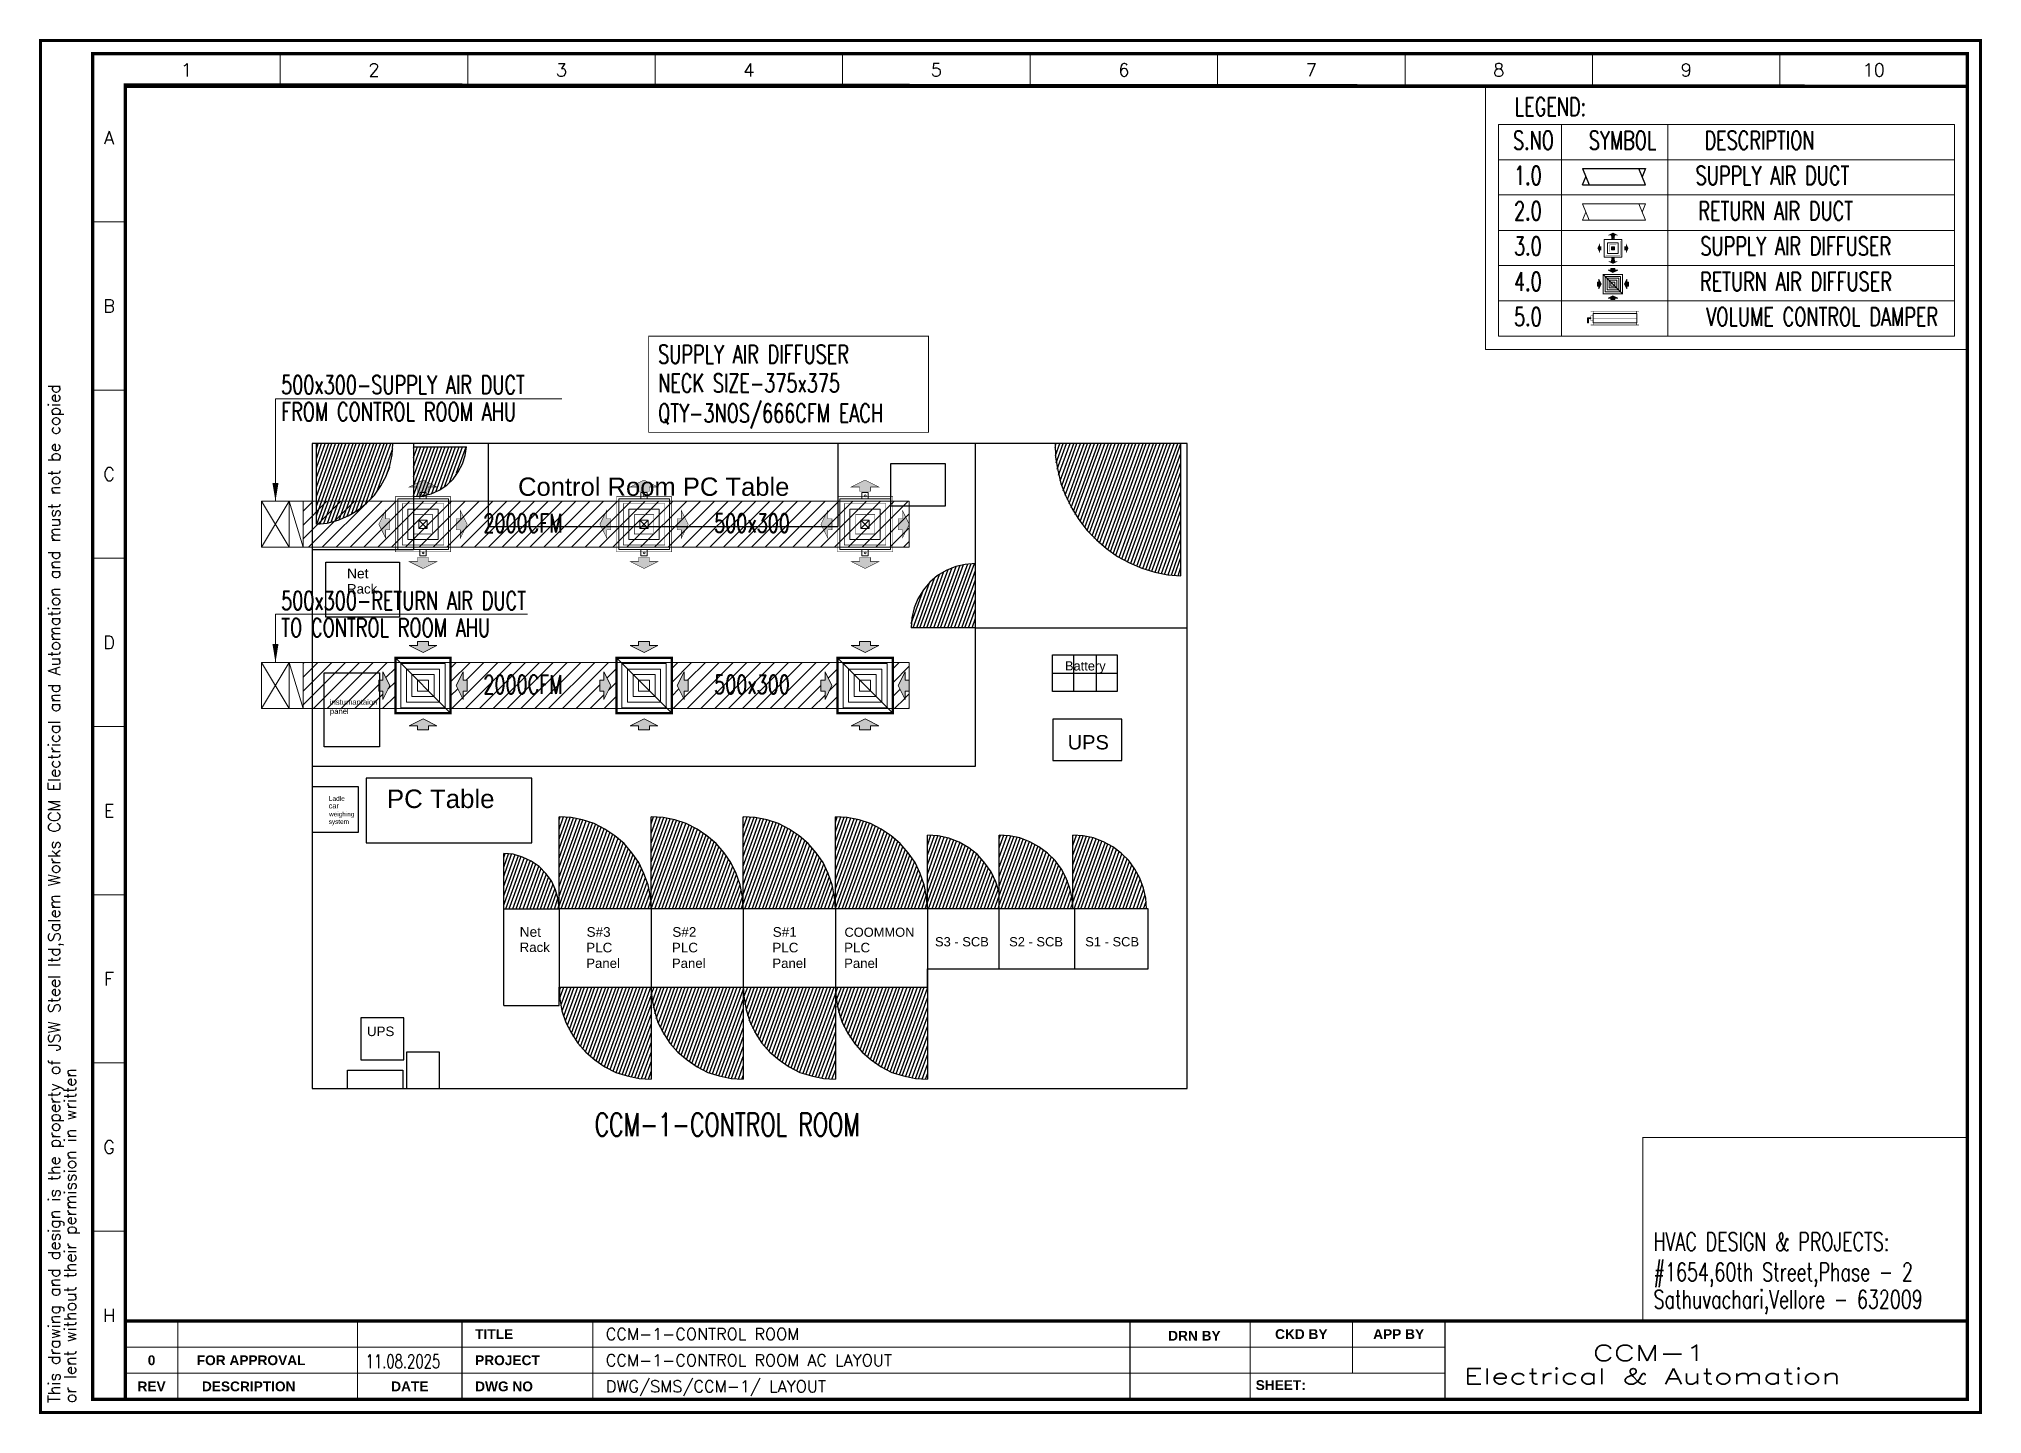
# Model space of a CAD drawing. Header units: millimetres. Extents: x -4789 to 16310, y -10370 to 4560.
import ezdxf
from ezdxf.enums import TextEntityAlignment as Align

# ---------------------------------------------------------------- set-up
doc = ezdxf.new("R2010")
doc.units = ezdxf.units.MM
doc.header["$MEASUREMENT"] = 0
doc.layers.get('0').update_dxf_attribs({"linetype": 'CONTINUOUS', "lineweight": 0})
for name, color, linetype, lineweight in [('AC-RAD', 12, 'CONTINUOUS', 0), ('AC-SA DIFF', 5, 'CONTINUOUS', 0), ('AC-SAD', 3, 'CONTINUOUS', 0), ('AC-TEXT', 7, 'CONTINUOUS', 0), ('AC-VCD', 7, 'CONTINUOUS', 0), ('AM_0', 7, 'CONTINUOUS', 0), ('TXT', 7, 'CONTINUOUS', 0)]:
    doc.layers.add(name, color=color, linetype=linetype, lineweight=lineweight)
doc.styles.add('ARIAL', font='romans.shx', dxfattribs={"width": 0.7})
doc.styles.add('Arial$001H0', font='arial.ttf')
doc.styles.add('BOLD', font='arialbd.ttf')
doc.styles.add('ROCK', font='romans.shx', dxfattribs={"width": 0.7, "height": 200})
doc.styles.add('ROMANS', font='romans.shx', dxfattribs={"width": 0.75})
doc.dimstyles.new('HVAC', dxfattribs={"dimtxt": 200, "dimasz": 200, "dimexe": 10, "dimexo": 0, "dimgap": 50, "dimtad": 1, "dimdec": 1, "dimrnd": 5, "dimdsep": 46, "dimtxsty": 'ROMANS', "dimcen": 2, "dimdle": 60, "dimclrd": 7, "dimclre": 7, "dimclrt": 7, "dimadec": 0, "dimazin": 0, "dimtfac": 1, "dimtdec": 1, "dimtix": 1, "dimtmove": 2, "dimatfit": 3, "dimfxl": 1, "dimtolj": 1, "dimtzin": 0, "dimlwd": -1, "dimlwe": -1, "dimarcsym": 0})

# ---------------------------------------------------------------- blocks, each defined once
blk = doc.blocks.new('PLAN')
at = {"color": 8, "linetype": 'Continuous', "lineweight": 25}
for p, q in [((-1776, -709), (-1776, 166)), ((-1776, 105), (-1755, 166)), ((-1776, 1), (-1720, 166)), ((-1776, -98), (-1681, 166)), ((-1776, -202), (-1642, 166)), ((-1776, -306), (-1608, 166)), ((-1776, -410), (-1569, 166)), ((-1776, -514), (-1530, 166)), ((-1776, -618), (-1495, 166)), ((-1772, -709), (-1456, 166)), ((-1733, -704), (-1417, 166)), ((-1694, -700), (-1378, 166)), ((-1655, -696), (-1344, 166)), ((-1616, -687), (-1305, 166)), ((-1573, -674), (-1266, 166)), ((-1530, -661), (-1231, 166)), ((-1486, -644), (-1192, 166)), ((-1443, -622), (-1153, 166)), ((-1395, -600), (-1118, 166)), ((-1348, -570), (-1079, 166)), ((-1296, -535), (-1041, 166)), ((-1244, -492), (-1006, 166)), ((-1183, -436), (-967, 166)), ((-1118, -358), (-945, 114)), ((-720, 131), (-145, 131)), ((-720, 118), (-716, 131)), ((-720, 14), (-677, 131)), ((-720, -90), (-642, 131)), ((-720, -194), (-603, 131)), ((-720, -297), (-564, 131)), ((-720, -397), (-526, 131)), ((-686, -410), (-491, 131)), ((-647, -406), (-452, 131)), ((-608, -397), (-413, 131)), ((-564, -388), (-378, 131)), ((-521, -375), (-339, 131)), ((-478, -358), (-300, 131)), ((-430, -332), (-266, 131)), ((-383, -302), (-227, 131)), ((-331, -258), (-188, 131)), ((-253, -150), (-149, 131)), ((6244, 122), (6256, 166)), ((6248, 36), (6295, 166)), ((6256, -42), (6334, 166)), ((6269, -111), (6369, 166)), ((6282, -176), (6408, 166)), ((6300, -237), (6447, 166)), ((6317, -293), (6482, 166)), ((6334, -345), (6521, 166)), ((6356, -393), (6559, 166)), ((6378, -440), (6598, 166)), ((6399, -484), (6633, 166)), ((6421, -527), (6672, 166)), ((6443, -566), (6711, 166)), ((6464, -605), (6746, 166)), ((6490, -644), (6785, 166)), ((6516, -678), (6823, 166)), ((6542, -713), (6858, 166)), ((6568, -743), (6897, 166)), ((6594, -778), (6936, 166)), ((6620, -804), (6971, 166)), ((6646, -834), (7010, 166)), ((6672, -864), (7049, 166)), ((6702, -890), (7087, 166)), ((6728, -916), (7122, 166)), ((6759, -938), (7161, 166)), ((6789, -964), (7200, 166)), ((6819, -986), (7235, 166)), ((6845, -1007), (7274, 166)), ((6875, -1029), (7313, 166)), ((6906, -1046), (7347, 166)), ((6940, -1068), (7386, 166)), ((6971, -1085), (7425, 166)), ((7001, -1102), (7460, 166)), ((7031, -1120), (7499, 166)), ((7066, -1133), (7538, 166)), ((7096, -1150), (7577, 166)), ((7131, -1163), (7611, 166)), ((7161, -1176), (7611, 62)), ((-1019, -185), (-980, -85)), ((-266, -189), (-257, -163)), ((7196, -1189), (7611, -38)), ((7230, -1202), (7611, -142)), ((7261, -1211), (7611, -245)), ((7295, -1219), (7611, -349)), ((7330, -1228), (7611, -453)), ((7364, -1237), (7611, -557)), ((7399, -1245), (7611, -661)), ((7434, -1254), (7611, -765)), ((7473, -1258), (7611, -869)), ((7507, -1263), (7611, -968)), ((4776, -1834), (4988, -1254)), ((4815, -1834), (5036, -1224)), ((4854, -1834), (5084, -1202)), ((4889, -1834), (5127, -1180)), ((4928, -1834), (5170, -1167)), ((4967, -1834), (5213, -1154)), ((5001, -1834), (5252, -1146)), ((5040, -1834), (5296, -1141)), ((5079, -1834), (5335, -1137)), ((5114, -1834), (5369, -1137)), ((5153, -1834), (5382, -1211)), ((7542, -1267), (7611, -1072)), ((7581, -1271), (7611, -1176)), ((4681, -1786), (4815, -1423)), ((4703, -1834), (4880, -1345)), ((4742, -1834), (4936, -1293)), ((5192, -1834), (5382, -1314)), ((5231, -1834), (5382, -1418)), ((5265, -1834), (5382, -1522)), ((5304, -1834), (5382, -1626)), ((5382, -1834), (4681, -1834)), ((5343, -1834), (5382, -1730)), ((5378, -1834), (5382, -1834)), ((5382, -1834), (7680, -1834)), ((6443, -2128), (6443, -2526)), ((6689, -2128), (6689, -2526)), ((6218, -2327), (6919, -2327)), ((-1820, -3336), (-1720, -3336)), ((859, -4885), (859, -3885)), ((859, -3920), (872, -3885)), ((859, -4024), (907, -3885)), ((859, -4128), (946, -3890)), ((859, -4232), (981, -3894)), ((859, -4335), (1015, -3898)), ((859, -4435), (1050, -3903)), ((859, -4539), (1089, -3911)), ((859, -4643), (1119, -3920)), ((859, -4747), (1154, -3929)), ((859, -4850), (1188, -3942)), ((881, -4885), (1223, -3955)), ((920, -4885), (1253, -3968)), ((959, -4885), (1288, -3981)), ((998, -4885), (1318, -3998)), ((1859, -4885), (1859, -3885)), ((1859, -3963), (1885, -3885)), ((1859, -4067), (1924, -3885)), ((1859, -4171), (1959, -3890)), ((1859, -4275), (1998, -3894)), ((1859, -4379), (2032, -3898)), ((1859, -4478), (2067, -3907)), ((1859, -4582), (2102, -3916)), ((1859, -4686), (2136, -3924)), ((1859, -4790), (2171, -3933)), ((1859, -4885), (2201, -3946)), ((1898, -4885), (2236, -3959)), ((1937, -4885), (2270, -3972)), ((1976, -4885), (2301, -3989)), ((2011, -4885), (2331, -4002)), ((2859, -4885), (2859, -3885)), ((2859, -3903), (2863, -3885)), ((2859, -4007), (2902, -3885)), ((2859, -4110), (2937, -3890)), ((2859, -4214), (2976, -3890)), ((2859, -4318), (3010, -3894)), ((2859, -4422), (3045, -3903)), ((2859, -4526), (3080, -3911)), ((2859, -4625), (3114, -3920)), ((2859, -4729), (3149, -3929)), ((2859, -4833), (3184, -3937)), ((2876, -4885), (3218, -3950)), ((2915, -4885), (3249, -3963)), ((2954, -4885), (3283, -3981)), ((2989, -4885), (3313, -3994)), ((3859, -4885), (3859, -3885)), ((3859, -3946), (3880, -3885)), ((3859, -4050), (3919, -3885)), ((3859, -4154), (3954, -3890)), ((3859, -4258), (3989, -3894)), ((3859, -4361), (4028, -3898)), ((3859, -4465), (4062, -3907)), ((3859, -4569), (4097, -3911)), ((3859, -4669), (4131, -3924)), ((3859, -4773), (4166, -3933)), ((3859, -4876), (4196, -3946)), ((3893, -4885), (4231, -3955)), ((3932, -4885), (4261, -3972)), ((3967, -4885), (4296, -3985)), ((4006, -4885), (4326, -4002)), ((1033, -4885), (1349, -4015)), ((1072, -4885), (1383, -4032)), ((1110, -4885), (1413, -4050)), ((1145, -4885), (1444, -4071)), ((1184, -4885), (1470, -4093)), ((1223, -4885), (1500, -4119)), ((1258, -4885), (1530, -4145)), ((1297, -4885), (1556, -4171)), ((1336, -4885), (1587, -4197)), ((2050, -4885), (2361, -4020)), ((2089, -4885), (2396, -4041)), ((2123, -4885), (2426, -4058)), ((2162, -4885), (2456, -4080)), ((2201, -4885), (2482, -4106)), ((2236, -4885), (2513, -4128)), ((2275, -4885), (2543, -4154)), ((2314, -4885), (2569, -4180)), ((2348, -4885), (2595, -4210)), ((3028, -4885), (3344, -4011)), ((3067, -4885), (3378, -4028)), ((3101, -4885), (3409, -4050)), ((3140, -4885), (3439, -4067)), ((3179, -4885), (3465, -4093)), ((3214, -4885), (3495, -4115)), ((3253, -4885), (3526, -4141)), ((3292, -4885), (3551, -4167)), ((3331, -4885), (3582, -4193)), ((4045, -4885), (4356, -4020)), ((4080, -4885), (4391, -4037)), ((4118, -4885), (4421, -4058)), ((4157, -4885), (4452, -4080)), ((4192, -4885), (4478, -4102)), ((4231, -4885), (4508, -4123)), ((4270, -4885), (4538, -4149)), ((4309, -4885), (4564, -4175)), ((4344, -4885), (4590, -4206)), ((4859, -4885), (4859, -4084)), ((4859, -4093), (4863, -4084)), ((4859, -4197), (4897, -4084)), ((4859, -4301), (4936, -4089)), ((4859, -4405), (4971, -4093)), ((4859, -4509), (5006, -4097)), ((4859, -4612), (5040, -4106)), ((4859, -4716), (5075, -4115)), ((4859, -4816), (5110, -4123)), ((4872, -4885), (5144, -4136)), ((4910, -4885), (5174, -4149)), ((4945, -4885), (5209, -4167)), ((4984, -4885), (5239, -4180)), ((5023, -4885), (5270, -4201)), ((5058, -4885), (5300, -4219)), ((5638, -4885), (5638, -4084)), ((5638, -4123), (5651, -4084)), ((5638, -4223), (5690, -4084)), ((5638, -4327), (5724, -4089)), ((5638, -4431), (5763, -4093)), ((5638, -4535), (5798, -4102)), ((5638, -4638), (5832, -4106)), ((5638, -4742), (5867, -4119)), ((5638, -4846), (5897, -4128)), ((5659, -4885), (5932, -4141)), ((5698, -4885), (5967, -4154)), ((5737, -4885), (5997, -4171)), ((5776, -4885), (6027, -4184)), ((5811, -4885), (6057, -4206)), ((6438, -4885), (6438, -4084)), ((6438, -4093), (6443, -4084)), ((6438, -4197), (6477, -4084)), ((6438, -4301), (6516, -4089)), ((6438, -4405), (6551, -4093)), ((6438, -4509), (6585, -4097)), ((6438, -4612), (6620, -4106)), ((6438, -4716), (6655, -4115)), ((6438, -4816), (6689, -4123)), ((6451, -4885), (6724, -4136)), ((6490, -4885), (6754, -4149)), ((6525, -4885), (6789, -4167)), ((6564, -4885), (6819, -4180)), ((6603, -4885), (6849, -4201)), ((6642, -4885), (6880, -4219)), ((258, -4885), (258, -4284)), ((258, -4327), (275, -4284)), ((258, -4431), (310, -4288)), ((258, -4535), (344, -4292)), ((258, -4638), (383, -4296)), ((258, -4742), (418, -4305)), ((258, -4846), (448, -4314)), ((280, -4885), (483, -4327)), ((318, -4885), (518, -4344)), ((357, -4885), (548, -4357)), ((392, -4885), (578, -4379)), ((431, -4885), (608, -4396)), ((470, -4885), (639, -4422)), ((1370, -4885), (1613, -4227)), ((1409, -4885), (1638, -4258)), ((1448, -4885), (1664, -4292)), ((1487, -4885), (1686, -4327)), ((1522, -4885), (1712, -4366)), ((1561, -4885), (1734, -4405)), ((2387, -4885), (2621, -4240)), ((2426, -4885), (2647, -4271)), ((2465, -4885), (2673, -4305)), ((2500, -4885), (2699, -4344)), ((2539, -4885), (2721, -4379)), ((2578, -4885), (2746, -4422)), ((3365, -4885), (3608, -4223)), ((3404, -4885), (3634, -4253)), ((3443, -4885), (3660, -4288)), ((3478, -4885), (3686, -4322)), ((3517, -4885), (3707, -4357)), ((3556, -4885), (3733, -4396)), ((4382, -4885), (4621, -4236)), ((4421, -4885), (4646, -4266)), ((4456, -4885), (4668, -4301)), ((4495, -4885), (4694, -4335)), ((4534, -4885), (4720, -4374)), ((4569, -4885), (4742, -4413)), ((5097, -4885), (5330, -4240)), ((5136, -4885), (5361, -4262)), ((5170, -4885), (5391, -4288)), ((5209, -4885), (5417, -4314)), ((5248, -4885), (5447, -4340)), ((5287, -4885), (5473, -4370)), ((5322, -4885), (5499, -4405)), ((5850, -4885), (6088, -4223)), ((5889, -4885), (6118, -4245)), ((5923, -4885), (6148, -4271)), ((5962, -4885), (6179, -4292)), ((6001, -4885), (6205, -4318)), ((6036, -4885), (6231, -4348)), ((6075, -4885), (6261, -4379)), ((6114, -4885), (6282, -4413)), ((6676, -4885), (6910, -4240)), ((6715, -4885), (6940, -4262)), ((6754, -4885), (6971, -4288)), ((6789, -4885), (6997, -4314)), ((6828, -4885), (7027, -4340)), ((6867, -4885), (7053, -4370)), ((6901, -4885), (7079, -4405)), ((509, -4885), (665, -4444)), ((544, -4885), (695, -4474)), ((582, -4885), (721, -4504)), ((621, -4885), (747, -4535)), ((656, -4885), (769, -4573)), ((695, -4885), (795, -4612)), ((1600, -4885), (1755, -4448)), ((1634, -4885), (1777, -4491)), ((1673, -4885), (1799, -4543)), ((1712, -4885), (1816, -4595)), ((2612, -4885), (2768, -4465)), ((2651, -4885), (2785, -4513)), ((2690, -4885), (2807, -4565)), ((2725, -4885), (2824, -4621)), ((3590, -4885), (3755, -4439)), ((3629, -4885), (3777, -4487)), ((3668, -4885), (3794, -4535)), ((3703, -4885), (3811, -4586)), ((4608, -4885), (4763, -4457)), ((4646, -4885), (4785, -4504)), ((4681, -4885), (4802, -4556)), ((4720, -4885), (4820, -4612)), ((5361, -4885), (5521, -4439)), ((5400, -4885), (5547, -4478)), ((5434, -4885), (5568, -4517)), ((5473, -4885), (5590, -4561)), ((5512, -4885), (5612, -4612)), ((6153, -4885), (6308, -4448)), ((6187, -4885), (6334, -4487)), ((6226, -4885), (6356, -4530)), ((6265, -4885), (6378, -4573)), ((6300, -4885), (6395, -4625)), ((6940, -4885), (7105, -4439)), ((6979, -4885), (7126, -4478)), ((7014, -4885), (7148, -4517)), ((7053, -4885), (7170, -4561)), ((7092, -4885), (7191, -4612)), ((734, -4885), (816, -4660)), ((769, -4885), (833, -4712)), ((808, -4885), (846, -4773)), ((846, -4885), (855, -4850)), ((1747, -4885), (1833, -4656)), ((1786, -4885), (1846, -4725)), ((1825, -4885), (1855, -4799)), ((2764, -4885), (2837, -4682)), ((2803, -4885), (2850, -4755)), ((2837, -4885), (2855, -4837)), ((3742, -4885), (3828, -4647)), ((3781, -4885), (3841, -4712)), ((3820, -4885), (3854, -4786)), ((4759, -4885), (4837, -4673)), ((4798, -4885), (4846, -4742)), ((4833, -4885), (4854, -4825)), ((4859, -4734), (4846, -4734)), ((5547, -4885), (5629, -4669)), ((5586, -4885), (5638, -4742)), ((5625, -4885), (5638, -4846)), ((6339, -4885), (6412, -4682)), ((6378, -4885), (6425, -4747)), ((6412, -4885), (6434, -4825)), ((7131, -4885), (7209, -4669)), ((7165, -4885), (7222, -4729)), ((7204, -4885), (7235, -4803)), ((1859, -4885), (1859, -5733)), ((2859, -4885), (2859, -5733)), ((3854, -4885), (3859, -4876)), ((3859, -4885), (3859, -5733)), ((4859, -4885), (4859, -5733)), ((5638, -5534), (5638, -4885)), ((6460, -5534), (6460, -4885)), ((859, -5777), (877, -5733)), ((864, -5863), (911, -5733)), ((877, -5932), (950, -5733)), ((894, -5993), (989, -5733)), ((911, -6049), (1024, -5733)), ((929, -6101), (1063, -5733)), ((950, -6149), (1102, -5733)), ((972, -6196), (1136, -5733)), ((994, -6235), (1175, -5733)), ((1015, -6274), (1214, -5733)), ((1041, -6309), (1249, -5733)), ((1067, -6344), (1288, -5733)), ((1093, -6378), (1327, -5733)), ((1119, -6409), (1366, -5733)), ((1145, -6435), (1400, -5733)), ((1175, -6465), (1439, -5733)), ((1201, -6486), (1478, -5733)), ((1232, -6512), (1513, -5733)), ((1262, -6534), (1552, -5733)), ((1288, -6556), (1591, -5733)), ((1318, -6577), (1626, -5733)), ((1353, -6595), (1664, -5733)), ((1383, -6612), (1703, -5733)), ((1413, -6629), (1738, -5733)), ((1448, -6647), (1777, -5733)), ((1478, -6660), (1816, -5733)), ((1513, -6673), (1855, -5733)), ((1543, -6686), (1859, -5824)), ((1859, -5733), (1859, -6733)), ((1859, -5816), (1890, -5733)), ((1872, -5894), (1928, -5733)), ((1885, -5958), (1967, -5733)), ((1898, -6019), (2002, -5733)), ((1915, -6075), (2041, -5733)), ((1937, -6123), (2080, -5733)), ((1959, -6171), (2115, -5733)), ((1980, -6214), (2154, -5733)), ((2002, -6253), (2192, -5733)), ((2028, -6292), (2227, -5733)), ((2050, -6326), (2266, -5733)), ((2076, -6357), (2305, -5733)), ((2102, -6391), (2344, -5733)), ((2132, -6422), (2379, -5733)), ((2158, -6448), (2418, -5733)), ((2184, -6473), (2456, -5733)), ((2214, -6499), (2491, -5733)), ((2244, -6521), (2530, -5733)), ((2275, -6543), (2569, -5733)), ((2301, -6564), (2604, -5733)), ((2335, -6586), (2643, -5733)), ((2366, -6603), (2682, -5733)), ((2396, -6621), (2716, -5733)), ((2426, -6638), (2755, -5733)), ((2461, -6651), (2794, -5733)), ((2491, -6664), (2833, -5733)), ((2526, -6677), (2859, -5764)), ((2560, -6690), (2859, -5868)), ((2859, -5733), (2859, -6733)), ((2859, -5764), (2868, -5733)), ((2863, -5850), (2907, -5733)), ((2876, -5924), (2946, -5733)), ((2889, -5984), (2980, -5733)), ((2907, -6045), (3019, -5733)), ((2924, -6097), (3058, -5733)), ((2946, -6145), (3093, -5733)), ((2967, -6188), (3132, -5733)), ((2989, -6231), (3171, -5733)), ((3015, -6270), (3205, -5733)), ((3036, -6305), (3244, -5733)), ((3062, -6339), (3283, -5733)), ((3088, -6374), (3322, -5733)), ((3114, -6404), (3357, -5733)), ((3140, -6430), (3396, -5733)), ((3171, -6461), (3435, -5733)), ((3197, -6486), (3469, -5733)), ((3227, -6508), (3508, -5733)), ((3257, -6534), (3547, -5733)), ((3283, -6551), (3582, -5733)), ((3313, -6573), (3621, -5733)), ((3348, -6595), (3660, -5733)), ((3378, -6612), (3699, -5733)), ((3409, -6629), (3733, -5733)), ((3439, -6642), (3772, -5733)), ((3474, -6655), (3811, -5733)), ((3508, -6668), (3846, -5733)), ((3538, -6681), (3859, -5807)), ((3859, -5733), (3859, -6733)), ((3859, -5803), (3885, -5733)), ((3867, -5881), (3924, -5733)), ((3880, -5950), (3958, -5733)), ((3898, -6010), (3997, -5733)), ((3915, -6067), (4036, -5733)), ((3932, -6114), (4071, -5733)), ((3954, -6162), (4110, -5733)), ((3976, -6205), (4149, -5733)), ((3997, -6244), (4188, -5733)), ((4023, -6283), (4222, -5733)), ((4049, -6318), (4261, -5733)), ((4071, -6352), (4300, -5733)), ((4101, -6387), (4335, -5733)), ((4127, -6413), (4374, -5733)), ((4153, -6443), (4413, -5733)), ((4179, -6469), (4447, -5733)), ((4209, -6495), (4486, -5733)), ((4240, -6517), (4525, -5733)), ((4270, -6543), (4560, -5733)), ((4296, -6564), (4599, -5733)), ((4326, -6582), (4638, -5733)), ((4361, -6599), (4677, -5733)), ((4391, -6616), (4711, -5733)), ((4421, -6634), (4750, -5733)), ((4456, -6647), (4789, -5733)), ((4486, -6664), (4824, -5733)), ((4521, -6677), (4859, -5746)), ((4556, -6686), (4859, -5850)), ((4859, -5733), (4859, -6733)), ((1578, -6694), (1859, -5928)), ((1613, -6703), (1859, -6032)), ((2595, -6699), (2859, -5971)), ((2625, -6707), (2859, -6075)), ((3573, -6694), (3859, -5911)), ((3608, -6703), (3859, -6015)), ((3642, -6712), (3859, -6119)), ((4586, -6699), (4859, -5954)), ((4621, -6707), (4859, -6058)), ((1647, -6712), (1859, -6136)), ((1682, -6720), (1859, -6235)), ((2664, -6716), (2859, -6179)), ((2699, -6720), (2859, -6279)), ((3677, -6716), (3859, -6222)), ((3712, -6725), (3859, -6326)), ((4655, -6712), (4859, -6162)), ((4694, -6720), (4859, -6266)), ((1716, -6725), (1859, -6339)), ((1755, -6729), (1859, -6443)), ((2733, -6725), (2859, -6383)), ((2768, -6729), (2859, -6486)), ((3751, -6729), (3859, -6426)), ((3785, -6729), (3859, -6530)), ((4729, -6725), (4859, -6370)), ((4763, -6729), (4859, -6469)), ((1790, -6733), (1859, -6547)), ((1829, -6733), (1859, -6651)), ((2807, -6733), (2859, -6590)), ((2842, -6733), (2859, -6694)), ((3820, -6733), (3859, -6634)), ((4802, -6733), (4859, -6573)), ((4837, -6733), (4859, -6677))]:
    blk.add_line(p, q, dxfattribs=at)
for points in [[(-1820, -6833), (7680, -6833), (7680, 166), (-1820, 166)], [(4460, -51), (5053, -51), (5053, -514), (4460, -514)], [(-1672, -1120), (-872, -1120), (-872, -1717), (-1672, -1717)], [(6218, -2128), (6919, -2128), (6919, -2526), (6218, -2526)], [(-1690, -3124), (-1690, -2323), (-1092, -2323), (-1092, -3124)], [(6971, -2825), (6222, -2825), (6222, -3275), (6971, -3275)], [(-1235, -3466), (-1235, -4167), (565, -4167), (565, -3466)], [(-1292, -6525), (-828, -6525), (-828, -6067), (-1292, -6067)]]:
    blk.add_lwpolyline(points, close=True, dxfattribs=at)
for points in [[(-720, 166), (-720, -986), (-1820, -986)], [(-1820, -3336), (5382, -3336), (5382, 166)], [(-1776, -709), (-1659, -696), (-1538, -665), (-1430, -618), (-1326, -557), (-1231, -479), (-1144, -393), (-1075, -293), (-1019, -189), (-980, -72), (-954, 45), (-945, 166)], [(-720, -410), (-625, -401), (-530, -380), (-443, -341), (-361, -284), (-292, -220), (-236, -142), (-188, -55), (-162, 36), (-145, 131)], [(89, 166), (89, -735), (3889, -735), (3889, 166)], [(6244, 166), (6248, 19), (6274, -124), (6308, -267), (6360, -406), (6425, -535), (6503, -657), (6590, -773), (6694, -877), (6802, -973), (6923, -1059), (7053, -1128), (7187, -1185), (7326, -1228), (7468, -1258), (7611, -1271), (7611, 166)], [(5382, -1137), (5270, -1146), (5166, -1167), (5062, -1211), (4967, -1267), (4885, -1340), (4815, -1423), (4755, -1518), (4716, -1617), (4690, -1726), (4681, -1834)], [(-1820, -3556), (-1322, -3556), (-1322, -4054), (-1820, -4054)], [(1859, -4885), (1851, -4755), (1825, -4625), (1781, -4500), (1725, -4383), (1651, -4275), (1565, -4175), (1465, -4093), (1357, -4020), (1240, -3959), (1115, -3920), (989, -3894), (859, -3885)], [(2859, -4885), (2850, -4755), (2824, -4625), (2781, -4500), (2725, -4383), (2651, -4275), (2565, -4175), (2465, -4093), (2357, -4020), (2240, -3959), (2115, -3920), (1989, -3894), (1859, -3885)], [(3859, -4885), (3850, -4755), (3824, -4625), (3781, -4500), (3725, -4383), (3651, -4275), (3564, -4175), (3465, -4093), (3357, -4020), (3240, -3959), (3119, -3920), (2989, -3894), (2859, -3885)], [(4859, -4885), (4850, -4755), (4824, -4625), (4781, -4500), (4724, -4383), (4651, -4275), (4564, -4175), (4465, -4093), (4356, -4020), (4240, -3959), (4118, -3920), (3989, -3894), (3859, -3885)], [(5638, -4708), (5603, -4591), (5551, -4483), (5482, -4387), (5404, -4296), (5309, -4223), (5205, -4162), (5092, -4119), (4975, -4093), (4859, -4084)], [(6438, -4885), (6430, -4768), (6404, -4660), (6365, -4552), (6313, -4452), (6244, -4361), (6161, -4279), (6070, -4210), (5971, -4158), (5863, -4115), (5750, -4093), (5638, -4084)], [(7239, -4885), (7230, -4768), (7204, -4660), (7165, -4552), (7109, -4452), (7044, -4361), (6962, -4279), (6871, -4210), (6772, -4158), (6663, -4115), (6551, -4093), (6438, -4084)], [(859, -4885), (851, -4781), (821, -4677), (777, -4582), (717, -4500), (643, -4426), (556, -4366), (461, -4322), (362, -4292), (258, -4284)], [(258, -5932), (859, -5932), (859, -5733), (1859, -5733), (2859, -5733), (3859, -5733), (4859, -5733), (4859, -5534), (5659, -5534), (6460, -5534), (7256, -5534), (7256, -4885), (6460, -4885), (5659, -4885), (4859, -4885), (3859, -4885), (2859, -4885), (1859, -4885), (859, -4885), (859, -5885)], [(258, -5932), (258, -4885), (859, -4885)], [(859, -5733), (868, -5863), (890, -5993), (933, -6119), (994, -6235), (1063, -6344), (1149, -6439), (1249, -6525), (1357, -6599), (1474, -6660), (1600, -6699), (1729, -6725), (1859, -6733)], [(1859, -5733), (1868, -5863), (1894, -5993), (1933, -6119), (1993, -6235), (2063, -6344), (2149, -6439), (2249, -6525), (2357, -6599), (2474, -6660), (2599, -6699), (2729, -6725), (2859, -6733)], [(2859, -5733), (2868, -5863), (2894, -5993), (2933, -6119), (2993, -6235), (3062, -6344), (3149, -6439), (3249, -6525), (3357, -6599), (3474, -6660), (3599, -6699), (3729, -6725), (3859, -6733)], [(3859, -5733), (3867, -5863), (3893, -5993), (3932, -6119), (3993, -6235), (4067, -6344), (4149, -6439), (4248, -6525), (4356, -6599), (4473, -6660), (4599, -6699), (4729, -6725), (4859, -6733)], [(-794, -6833), (-794, -6435), (-443, -6435), (-443, -6833)], [(-1439, -6833), (-1439, -6634), (-837, -6634), (-837, -6833)]]:
    blk.add_lwpolyline(points, dxfattribs=at)
at = {"color": 8, "style": 'Arial$001H0'}
for s, height, p in [('Control Room PC Table', 198.67, (414, -401)), ('Net', 106.8, (-1443, -1297)), ('Rack', 103.1, (-1443, -1462)), ('Battery', 99.8, (6352, -2297)), ('instumantaion', 59.22, (-1629, -2669)), ('panel', 59.6, (-1629, -2769)), ('UPS', 155.5, (6382, -3154)), ('PC Table', 200.7, (-1010, -3790)), ('car', 56.9, (-1642, -3794)), ('Ladle', 51.3, (-1642, -3712)), ('system', 49.9, (-1642, -3963)), ('weighing', 49.8, (-1638, -3881)), ('Net', 106.8, (431, -5188)), ('Rack', 103.1, (431, -5353)), ('S#3', 105, (1158, -5188)), ('PLC', 104.2, (1154, -5357)), ('S#2', 105, (2089, -5188)), ('PLC', 104.2, (2084, -5357)), ('S#1', 105, (3179, -5188)), ('PLC', 104.2, (3175, -5357)), ('COOMMON', 99.9, (3958, -5188)), ('PLC', 104.2, (3954, -5357)), ('S3 - SCB', 100.4, (4941, -5292)), ('S2 - SCB', 100.4, (5746, -5292)), ('S1 - SCB', 100.4, (6572, -5292)), ('Panel', 102.4, (1154, -5526)), ('Panel', 102.4, (2084, -5526)), ('Panel', 102.4, (3175, -5526)), ('Panel', 102.4, (3954, -5526)), ('UPS', 103.7, (-1227, -6266))]:
    blk.add_text(s, height=height, dxfattribs=at).set_placement(p)
blk = doc.blocks.new('AC-SAD')
at = {"layer": 'AC-SA DIFF', "true_color": 0x58ba48}
h = blk.add_hatch(color=85, dxfattribs=at)
h.dxf.hatch_style = 1
h.set_gradient(color1=(88, 186, 72), color2=(88, 186, 72), tint=1, name='SPHERICAL')
h.paths.add_polyline_path([(17274, 22536), (17424, 22461), (17334, 22461), (17334, 22416), (17214, 22416), (17214, 22461), (17124, 22461)])
h = blk.add_hatch(color=85, dxfattribs=at)
h.dxf.hatch_style = 1
h.set_gradient(color1=(88, 186, 72), color2=(88, 186, 72), tint=1, name='SPHERICAL')
h.paths.add_polyline_path([(16914, 22116), (16869, 22116), (16869, 22206), (16794, 22056), (16869, 21906), (16869, 21996), (16914, 21996)])
h = blk.add_hatch(color=85, dxfattribs=at)
h.dxf.hatch_style = 1
h.set_gradient(color1=(88, 186, 72), color2=(88, 186, 72), tint=1, name='SPHERICAL')
h.paths.add_polyline_path([(17634, 21996), (17679, 21996), (17679, 21906), (17754, 22056), (17679, 22206), (17679, 22116), (17634, 22116)])
h = blk.add_hatch(color=85, dxfattribs=at)
h.dxf.hatch_style = 1
h.set_gradient(color1=(88, 186, 72), color2=(88, 186, 72), tint=1, name='SPHERICAL')
h.paths.add_polyline_path([(17334, 21696), (17334, 21651), (17424, 21651), (17274, 21576), (17124, 21651), (17214, 21651), (17214, 21696)])
at = {"layer": 'AC-SA DIFF', "color": 7}
for p, q in [((17229, 22101), (17319, 22011)), ((17319, 22101), (17229, 22011))]:
    blk.add_line(p, q, dxfattribs=at)
at = {"layer": 'AC-SA DIFF', "color": 85, "true_color": 0x58ba48, "const_width": 5}
for points in [[(17214, 22416), (17214, 22461), (17124, 22461), (17274, 22536), (17424, 22461), (17334, 22461), (17334, 22416)], [(16914, 22116), (16869, 22116), (16869, 22206), (16794, 22056), (16869, 21906), (16869, 21996), (16914, 21996)], [(16974, 22356), (17574, 22356), (17574, 21756), (16974, 21756)], [(17049, 22281), (17499, 22281), (17499, 21831), (17049, 21831)], [(17169, 22161), (17379, 22161), (17379, 21951), (17169, 21951)], [(17634, 21996), (17679, 21996), (17679, 21906), (17754, 22056), (17679, 22206), (17679, 22116), (17634, 22116)], [(17334, 21696), (17334, 21651), (17424, 21651), (17274, 21576), (17124, 21651), (17214, 21651), (17214, 21696)]]:
    blk.add_lwpolyline(points, close=True, dxfattribs=at)
at = {"layer": 'AC-SA DIFF', "color": 8}
for points in [[(17240, 22331), (17309, 22331), (17309, 22399), (17240, 22399)], [(17240, 21781), (17309, 21781), (17309, 21712), (17240, 21712)]]:
    blk.add_lwpolyline(points, close=True, dxfattribs=at)
at = {"layer": 'AC-SA DIFF', "color": 7}
for points in [[(16999, 22331), (17549, 22331), (17549, 21781), (16999, 21781)], [(17109, 22221), (17439, 22221), (17439, 21891), (17109, 21891)], [(17229, 22101), (17319, 22101), (17319, 22011), (17229, 22011)]]:
    blk.add_lwpolyline(points, close=True, dxfattribs=at)
at = {"layer": 'AC-SA DIFF', "color": 8}
for centre in [(17274, 22365), (17274, 21746)]:
    blk.add_circle(centre, 10.3, dxfattribs=at)
blk = doc.blocks.new('AC-RAD')
at = {"layer": 'AC-RAD'}
h = blk.add_hatch(color=256, dxfattribs=at)
h.dxf.hatch_style = 1
h.set_gradient(color1=(255, 0, 0), color2=(255, 0, 0), tint=1, name='SPHERICAL')
h.paths.add_polyline_path([(17269, 20251), (17419, 20326), (17329, 20326), (17329, 20371), (17209, 20371), (17209, 20326), (17119, 20326)])
h = blk.add_hatch(color=256, dxfattribs=at)
h.dxf.hatch_style = 1
h.set_gradient(color1=(255, 0, 0), color2=(255, 0, 0), tint=1, name='SPHERICAL')
h.paths.add_polyline_path([(16789, 19831), (16834, 19831), (16834, 19741), (16909, 19891), (16834, 20041), (16834, 19951), (16789, 19951)])
h = blk.add_hatch(color=256, dxfattribs=at)
h.dxf.hatch_style = 1
h.set_gradient(color1=(255, 0, 0), color2=(255, 0, 0), tint=1, name='SPHERICAL')
h.paths.add_polyline_path([(17704, 19741), (17704, 19831), (17749, 19831), (17749, 19951), (17704, 19951), (17704, 20041), (17629, 19891)])
h = blk.add_hatch(color=256, dxfattribs=at)
h.dxf.hatch_style = 1
h.set_gradient(color1=(255, 0, 0), color2=(255, 0, 0), tint=1, name='SPHERICAL')
h.paths.add_polyline_path([(17329, 19456), (17419, 19456), (17269, 19531), (17119, 19456), (17209, 19456), (17209, 19411), (17329, 19411)])
for p, q in [((17209, 20326), (17119, 20326)), ((17119, 20326), (17269, 20251)), ((17209, 20371), (17209, 20326)), ((17329, 20371), (17209, 20371)), ((17269, 20251), (17419, 20326)), ((17329, 20326), (17329, 20371)), ((17419, 20326), (17329, 20326)), ((17569, 20191), (16969, 19591)), ((16834, 19951), (16789, 19951)), ((16789, 19951), (16789, 19831)), ((16789, 19831), (16789, 19951)), ((16789, 19951), (16834, 19951)), ((16909, 19891), (16834, 20041)), ((16834, 20041), (16834, 19951)), ((16834, 20041), (16909, 19891)), ((16834, 19951), (16834, 20041)), ((16834, 19741), (16909, 19891)), ((16909, 19891), (16834, 19741)), ((17329, 19951), (17209, 19951)), ((17209, 19951), (17209, 19831)), ((17209, 19951), (17329, 19951)), ((17209, 19831), (17209, 19951)), ((17329, 19831), (17329, 19951)), ((17329, 19951), (17329, 19831)), ((17704, 20041), (17629, 19891)), ((17629, 19891), (17704, 19741)), ((17704, 19951), (17704, 20041)), ((17749, 19951), (17704, 19951)), ((17749, 19831), (17749, 19951)), ((16789, 19831), (16834, 19831)), ((16834, 19831), (16789, 19831)), ((16834, 19831), (16834, 19741)), ((16834, 19741), (16834, 19831)), ((17209, 19831), (17329, 19831)), ((17329, 19831), (17209, 19831)), ((17704, 19741), (17704, 19831)), ((17704, 19831), (17749, 19831)), ((17119, 19456), (17269, 19531)), ((17269, 19531), (17119, 19456)), ((17209, 19456), (17119, 19456)), ((17119, 19456), (17209, 19456)), ((17209, 19411), (17209, 19456)), ((17209, 19456), (17209, 19411)), ((17269, 19531), (17419, 19456)), ((17419, 19456), (17269, 19531)), ((17419, 19456), (17329, 19456)), ((17329, 19456), (17329, 19411)), ((17329, 19411), (17329, 19456)), ((17329, 19456), (17419, 19456)), ((17329, 19411), (17209, 19411)), ((17209, 19411), (17329, 19411))]:
    blk.add_line(p, q, dxfattribs=at)
for points in [[(17329, 20371), (17329, 20326), (17419, 20326), (17269, 20251), (17119, 20326), (17209, 20326), (17209, 20371)], [(17509, 19651), (17509, 20131), (17029, 20131), (17029, 19651)], [(17449, 19711), (17449, 20071), (17089, 20071), (17089, 19711)], [(17389, 19771), (17389, 20011), (17149, 20011), (17149, 19771)], [(17749, 19951), (17704, 19951), (17704, 20041), (17629, 19891), (17704, 19741), (17704, 19831), (17749, 19831)]]:
    blk.add_lwpolyline(points, close=True, dxfattribs=at)
at = {"layer": 'AC-RAD', "const_width": 25}
blk.add_lwpolyline([(17569, 19591), (17569, 20191), (16969, 20191), (16969, 19591)], close=True, dxfattribs=at)
blk = doc.blocks.new('*U4')
at = {"layer": 'AC-VCD', "color": 7}
for points in [[(-25, -5), (-25, 5), (-50, 5), (-50, 50), (-60, 50), (-60, -5), (-25, -5)], [(474, 50), (0, 50), (0, -50), (474, -50)]]:
    blk.add_lwpolyline(points, close=True, dxfattribs=at)
at = {"layer": 'AC-VCD', "color": 7, "const_width": 5}
for points in [[(474, -75), (474, -75), (-25, -75), (0, -75), (0, 75), (-25, 75), (0, 75), (474, 75), (499, 75), (474, 75), (474, -75), (499, -75), (474, -75)], [(474, 0), (0, 0)]]:
    blk.add_lwpolyline(points, dxfattribs=at)
blk.add_lwpolyline([(0, -25), (0, 25), (-25, 25), (-25, -25)], close=True, dxfattribs=at)
blk = doc.blocks.new('SHT')
for p, q in [((36.7, 203), (36.7, 208)), ((36.7, 203), (36.7, 208)), ((65.4, 203), (65.4, 208)), ((65.4, 203), (65.4, 208)), ((94.1, 203), (94.1, 208)), ((94.1, 203), (94.1, 208)), ((122.8, 203), (122.8, 208)), ((122.8, 203), (122.8, 208)), ((151.5, 203), (151.5, 208)), ((151.5, 203), (151.5, 208)), ((180.2, 203), (180.2, 208)), ((180.2, 203), (180.2, 208)), ((208.9, 203), (208.9, 208)), ((208.9, 203), (208.9, 208)), ((237.6, 203), (237.6, 208)), ((237.6, 203), (237.6, 208)), ((266.3, 203), (266.3, 208)), ((266.3, 203), (266.3, 208)), ((13, 182.25), (8, 182.25)), ((13, 182.25), (8, 182.25)), ((13, 156.5), (8, 156.5)), ((13, 156.5), (8, 156.5)), ((13, 130.75), (8, 130.75)), ((13, 130.75), (8, 130.75)), ((13, 105), (8, 105)), ((13, 105), (8, 105)), ((13, 79.25), (8, 79.25)), ((13, 79.25), (8, 79.25)), ((13, 53.5), (8, 53.5)), ((13, 53.5), (8, 53.5)), ((13, 27.75), (8, 27.75)), ((13, 27.75), (8, 27.75)), ((215, 14), (13, 14)), ((215, 10), (13, 10)), ((215, 6), (13, 6))]:
    blk.add_line(p, q)
at = {"color": 7}
for p, q in [((21, 14), (21, 2)), ((21, 14), (21, 2)), ((48.54, 2), (48.54, 14)), ((48.54, 2), (48.54, 14)), ((84.54, 2), (84.54, 14)), ((185.2, 2), (185.2, 14)), ((200.85, 6), (200.85, 14))]:
    blk.add_line(p, q, dxfattribs=at)
at = {"const_width": 0.5}
for points in [[(297, 0), (297, 210), (0, 210), (0, 0), (297, 0)], [(295, 2), (295, 208), (8, 208), (8, 2)], [(295, 14), (295, 203), (13, 203.21), (13, 14)]]:
    blk.add_lwpolyline(points, close=True, dxfattribs=at)
blk.add_lwpolyline([(295, 203), (13, 203), (13, 2)], dxfattribs=at)
at = {"color": 7, "const_width": 0.21}
for points in [[(64.54, 2), (64.54, 14)], [(166.81, 2), (166.81, 14)], [(215, 2), (215, 14)]]:
    blk.add_lwpolyline(points, dxfattribs=at)
at = {"color": 243, "style": 'ROCK', "width": 1.5}
blk.add_text('CCM-1', height=2.4, dxfattribs=at).set_placement((237.64, 9.12), align=Align.MIDDLE_LEFT)
at = {"color": 8, "style": 'ROCK', "width": 1.5}
blk.add_text('Electrical & Automation', height=2.4, dxfattribs=at).set_placement((217.9, 5.56), align=Align.MIDDLE_LEFT)
at = {"layer": 'AC-TEXT', "color": 7, "style": 'ROCK'}
for s, p in [('CCM-1-CONTROL ROOM', (86.54, 12)), ('CCM-1-CONTROL ROOM AC LAYOUT', (86.54, 8)), ('DWG/SMS/CCM-1/ LAYOUT', (86.54, 4))]:
    blk.add_text(s, height=1.8, dxfattribs=at).set_placement(p, align=Align.MIDDLE_LEFT)
at = {"layer": 'TXT'}
for s, height, style, p in [('1', 2, 'ARIAL', (22.35, 205.5)), ('2', 2, 'ARIAL', (51.05, 205.5)), ('3', 2, 'ARIAL', (79.75, 205.5)), ('4', 2, 'ARIAL', (108.45, 205.5)), ('5', 2, 'ARIAL', (137.15, 205.5)), ('6', 2, 'ARIAL', (165.85, 205.5)), ('7', 2, 'ARIAL', (194.55, 205.5)), ('8', 2, 'ARIAL', (223.25, 205.5)), ('9', 2, 'ARIAL', (251.95, 205.5)), ('10', 2, 'ARIAL', (280.65, 205.5)), ('A', 2, 'ARIAL', (10.5, 195.13)), ('B', 2, 'ARIAL', (10.5, 169.37)), ('C', 2, 'ARIAL', (10.5, 143.63)), ('D', 2, 'ARIAL', (10.5, 117.87)), ('E', 2, 'ARIAL', (10.5, 92.12)), ('F', 2, 'ARIAL', (10.5, 66.38)), ('G', 2, 'ARIAL', (10.5, 40.63)), ('H', 2, 'ARIAL', (10.5, 14.87)), ('DRN BY', 1.5, 'BOLD', (176.65, 11.75)), ('CKD BY', 1.5, 'BOLD', (193.02, 12)), ('APP BY', 1.5, 'BOLD', (207.92, 12)), ('0', 1.5, 'BOLD', (17, 8)), ('FOR APPROVAL', 1.5, 'BOLD', (32.24, 8)), ('REV', 1.5, 'BOLD', (17, 4)), ('DESCRIPTION', 1.5, 'BOLD', (31.87, 4)), ('DATE', 1.5, 'BOLD', (56.54, 4))]:
    blk.add_text(s, height=height, dxfattribs=dict(at, style=style)).set_placement(p, align=Align.MIDDLE_CENTER)
at = {"layer": 'TXT', "style": 'ARIAL'}
for s, p in [('This drawing and design is the property of JSW Steel ltd,Salem Works CCM Electrical and Automation and must not be copied ', (2.09, 1.43)), ('or lent without their permission in written', (4.54, 1.43))]:
    blk.add_text(s, height=1.8, rotation=90, dxfattribs=at).set_placement(p, align=Align.MIDDLE_LEFT)
at = {"layer": 'TXT', "style": 'BOLD'}
for s, p in [('TITLE ', (66.54, 12)), ('PROJECT', (66.54, 8)), ('DWG NO', (66.54, 4)), ('SHEET:     ', (186.03, 4.2))]:
    blk.add_text(s, height=1.5, dxfattribs=at).set_placement(p, align=Align.MIDDLE_LEFT)
blk = doc.blocks.new('A$Cc478e3d8')
at = {"layer": 'AC-TEXT', "const_width": 25}
blk.add_lwpolyline([(-9758, -1032), (-873, -1032), (-873, -6053), (-9758, -6053)], close=True, dxfattribs=at)
at = {"layer": 'AC-TEXT', "style": 'ROMANS', "width": 0.7}
for s, p in [('HVAC DESIGN & PROJECTS:', (-9461, -4132, 0)), ('#1654,60th Street,Phase - 2', (-9461, -4961, 0)), ('Sathuvachari,Vellore - 632009', (-9461, -5710, 0))]:
    blk.add_text(s, height=500, dxfattribs=at).set_placement(p)

msp = doc.modelspace()

# ---------------------------------------------------------------- hatches: boundary and pattern name
at = {"layer": 'AC-RAD'}
h = msp.add_hatch(dxfattribs=at)
h.set_pattern_fill('ANSI31', color=17, scale=850)
h.paths.add_polyline_path([(-918, -2210), (-1920, -2210), (-1920, -2710), (-918, -2710)])
h.paths.add_polyline_path([(-1098, -2520), (-1098, -2400), (-1053, -2400), (-1053, -2310), (-978, -2460), (-1053, -2610), (-1053, -2520)], flags=16)
h = msp.add_hatch(dxfattribs=at)
h.set_pattern_fill('ANSI31', color=17, scale=850)
h.paths.add_polyline_path([(1482, -2210), (-318, -2210), (-318, -2710), (1482, -2710)])
h.paths.add_polyline_path([(1302, -2400), (1347, -2400), (1347, -2310), (1422, -2460), (1347, -2610), (1347, -2520), (1302, -2520)], flags=16)
h.paths.add_polyline_path([(-138, -2520), (-183, -2520), (-183, -2610), (-258, -2460), (-183, -2310), (-183, -2400), (-138, -2400)], flags=16)
h.paths.add_polyline_path([(8, -2599), (1015, -2599), (1015, -2299), (8, -2299)], flags=24)
h = msp.add_hatch(dxfattribs=at)
h.set_pattern_fill('ANSI31', color=17, scale=850)
h.paths.add_polyline_path([(3882, -2210), (2082, -2210), (2082, -2710), (3882, -2710)])
h.paths.add_polyline_path([(3702, -2520), (3702, -2400), (3747, -2400), (3747, -2310), (3822, -2460), (3747, -2610), (3747, -2520)], flags=16)
h.paths.add_polyline_path([(2262, -2520), (2217, -2520), (2217, -2610), (2142, -2460), (2217, -2310), (2217, -2400), (2262, -2400)], flags=16)
h.paths.add_polyline_path([(2513, -2599), (3487, -2599), (3487, -2299), (2513, -2299)], flags=24)
h = msp.add_hatch(dxfattribs=at)
h.set_pattern_fill('ANSI31', color=17, scale=850)
h.paths.add_polyline_path([(4662, -2520), (4617, -2520), (4617, -2610), (4542, -2460), (4617, -2310), (4617, -2400), (4662, -2400), (4662, -2210), (4482, -2210), (4482, -2710), (4662, -2710)])
at = {"layer": 'AC-SAD'}
h = msp.add_hatch(dxfattribs=at)
h.set_pattern_fill('ANSI31', color=17, scale=850)
h.paths.add_polyline_path([(4662, -460), (-1920, -460), (-1920, -960), (4662, -960)])

# ---------------------------------------------------------------- linework, layer by layer
at = {"layer": 'AC-RAD'}
for p, q in [((11972, 2767), (12654, 2767)), ((11972, 2767), (12042, 2591)), ((12654, 2591), (12583, 2767)), ((12654, 2767), (12619, 2679)), ((11972, 2591), (12007, 2679)), ((11972, 2591), (12654, 2591))]:
    msp.add_line(p, q, dxfattribs=at)
at = {"layer": 'AC-RAD', "ltscale": 10}
for p, q in [((-2370, -2710), (-2070, -2210)), ((-2370, -2210), (-2070, -2710)), ((4662, -2210), (-2070, -2210)), ((-1920, -2710), (-2070, -2210)), ((-1920, -2710), (-1920, -2210)), ((4662, -2710), (4662, -2210)), ((4662, -2710), (-2070, -2710))]:
    msp.add_line(p, q, dxfattribs=at)
msp.add_lwpolyline([(-2370, -2710), (-2070, -2710), (-2070, -2210), (-2370, -2210)], close=True, dxfattribs=at)
at = {"layer": 'AC-SAD', "lineweight": 25}
for p, q in [((11972, 3151), (12654, 3151)), ((11972, 3151), (12042, 2975)), ((11972, 2975), (12007, 3063)), ((11972, 2975), (12654, 2975)), ((12654, 2975), (12583, 3151)), ((12654, 3151), (12619, 3063))]:
    msp.add_line(p, q, dxfattribs=at)
at = {"layer": 'AC-SAD'}
for p, q in [((-2370, -960), (-2070, -460)), ((-2370, -460), (-2070, -960)), ((4662, -460), (-2070, -460)), ((-1920, -960), (-2070, -460)), ((-1920, -960), (-1920, -460)), ((4662, -960), (4662, -460)), ((4662, -960), (-2070, -960))]:
    msp.add_line(p, q, dxfattribs=at)
msp.add_lwpolyline([(-2370, -960), (-2070, -960), (-2070, -460), (-2370, -460)], close=True, dxfattribs=at)
at = {"layer": 'AC-TEXT'}
for p, q in [((11060, 3631), (16011, 3631)), ((11060, 3631), (11060, 1332)), ((11744, 3631), (11744, 1332)), ((12897, 3631), (12897, 1332)), ((16011, 3631), (16011, 1332)), ((11060, 3248), (16011, 3248)), ((11060, 2865), (16011, 2865)), ((11060, 2481), (16011, 2481)), ((11060, 2098), (16011, 2098)), ((11060, 1715), (16011, 1715)), ((11060, 1332), (16011, 1332))]:
    msp.add_line(p, q, dxfattribs=at)
msp.add_lwpolyline([(10918, 4045), (16151, 4045), (16151, 1188), (10918, 1188)], close=True, dxfattribs=at)
at = {"layer": 'AC-TEXT', "const_width": 10}
msp.add_lwpolyline([(1832, 1333), (4871, 1333), (4871, 288), (1832, 288)], close=True, dxfattribs=at)

# ---------------------------------------------------------------- block references
msp.add_blockref('PLAN', (0, 0))
at = {"layer": 'AC-RAD', "xscale": -0.3499999999999321, "yscale": 0.3499999999999321, "zscale": 0.3499999999999321, "rotation": 180}
msp.add_blockref('AC-RAD', (6257, 8859), dxfattribs=at)
at = {"layer": 'AC-RAD', "xscale": -1, "rotation": 180}
for p in [(-17887, 17430), (-15487, 17430), (-13087, 17430)]:
    msp.add_blockref('AC-RAD', p, dxfattribs=at)
at = {"layer": 'AC-SAD', "xscale": -0.35, "yscale": 0.35, "zscale": 0.35, "rotation": 180}
msp.add_blockref('AC-SAD', (6256, 10006), dxfattribs=at)
at = {"layer": 'AC-SAD', "xscale": -1, "rotation": 180}
for p in [(-17892, 21346), (-15492, 21346), (-13092, 21346)]:
    msp.add_blockref('AC-SAD', p, dxfattribs=at)
at = {"layer": 'AC-TEXT', "xscale": 0.3967862490756953, "yscale": 0.3967862490756953, "zscale": 0.3967862490756953}
msp.add_blockref('A$Cc478e3d8', (16497, -6957), dxfattribs=at)
at = {"layer": 'AC-VCD', "linetype": 'Continuous', "xscale": -1, "rotation": 180.0001554207634}
msp.add_blockref('*U4', (12086, 1528), dxfattribs=at)
at = {"layer": 'AM_0', "xscale": 70.92198581560353, "yscale": 70.92198581560353, "zscale": 70.92198581560353}
msp.add_blockref('SHT', (-4771, -10352), dxfattribs=at)

# ---------------------------------------------------------------- texts
at = {"layer": 'AC-TEXT', "style": 'ARIAL', "width": 0.7}
for s, p in [('LEGEND:', (12010, 3823)), ('S.NO', (11661, 3459)), ('SYMBOL', (12772, 3459)), ('DESCRIPTION', (14490, 3459)), ('1.0', (11528, 3076)), ('SUPPLY AIR DUCT', (14868, 3076)), ('2.0', (11528, 2693)), ('RETURN AIR DUCT', (14909, 2693)), ('3.0', (11528, 2310)), ('SUPPLY AIR DIFFUSER', (15321, 2310)), ('4.0', (11528, 1926)), ('RETURN AIR DIFFUSER', (15329, 1926)), ('5.0', (11528, 1543)), ('VOLUME CONTROL DAMPER', (15830, 1543))]:
    msp.add_text(s, height=200, dxfattribs=at).set_placement(p, align=Align.MIDDLE_RIGHT)
for s, height, p in [('SUPPLY AIR DIFFUSER', 200, (1935, 1036)), ('500x300-SUPPLY AIR DUCT', 200, (-2158, 705)), ('NECK SIZE-375x375', 200, (1935, 723)), ('QTY-3NOS/666CFM EACH', 200, (1935, 397)), ('FROM CONTROL ROOM AHU', 200, (-2158, 412)), ('2000CFM', 200, (38, -798)), ('500x300', 200, (2543, -798)), ('500x300-RETURN AIR DUCT', 200, (-2158, -1639)), ('TO CONTROL ROOM AHU', 200, (-2158, -1932)), ('2000CFM', 200, (38, -2549)), ('500x300', 200, (2543, -2549)), ('11.08.2025', 150, (-1241, -9871))]:
    msp.add_text(s, height=height, dxfattribs=at).set_placement(p)
at = {"layer": 'AC-TEXT', "color": 6, "style": 'ARIAL', "width": 0.7}
msp.add_text('CCM-1-CONTROL ROOM', height=250, dxfattribs=at).set_placement((1245, -7351))

# ---------------------------------------------------------------- leaders
at = {"layer": 'AC-TEXT'}
for points, override in [([(-2220, -460), (-2220, 651), (890, 651)], {"dimgap": 50, "dimtad": 0}), ([(-2220, -2210), (-2220, -1686), (515, -1686)], {"dimtad": 0})]:
    msp.add_leader(points, dimstyle='HVAC', override=override, dxfattribs=at)

doc.saveas('drawing.dxf')
